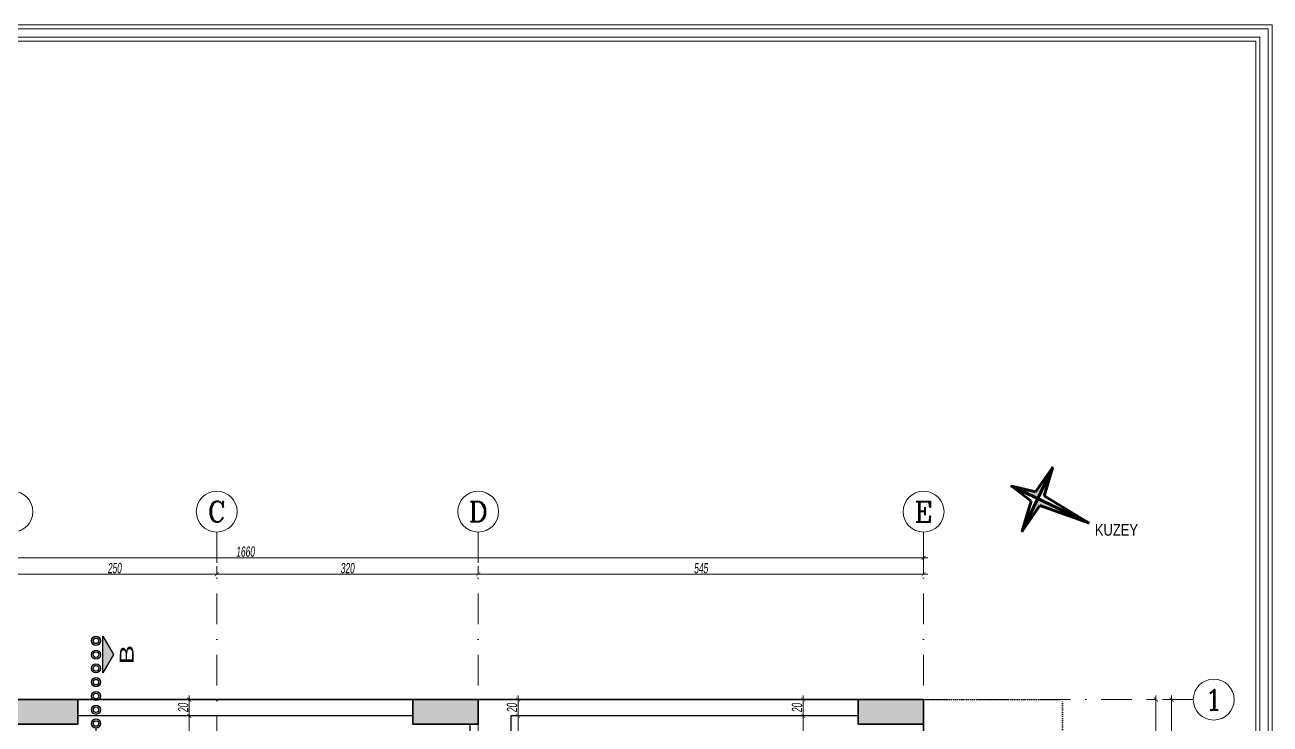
# Model space of a CAD drawing. Header units: millimetres. Extents: x -2145 to 33996, y -835 to 2363.
# Drawn here: x 9820 to 11343, y 810 to 1665 of the extents above; entities that cross this region are included whole.
import ezdxf
from ezdxf.enums import TextEntityAlignment as Align

# ---------------------------------------------------------------- set-up
doc = ezdxf.new("R2010")
doc.units = ezdxf.units.MM
for name, pattern in [('ACAD_ISO06W100', [36, 24, -3, 0, -3, 0, -3, 0, -3]), ('DASHDOT', [1, 0.5, -0.25, 0, -0.25]), ('DOT', [0.25, 0, -0.25])]:
    doc.linetypes.add(name, pattern=pattern)
doc.layers.add('ALAN', color=3, linetype='Continuous', lineweight=25, plot=False)
for name, color, linetype, lineweight in [('arcCGDM_antet', 85, 'Continuous', 20), ('EMSAL HESAP', 1, 'Continuous', 30), ('NET_AKS', 251, 'DASHDOT', 9), ('NET_AKS_YAZI', 31, 'DASHDOT', 9), ('NET_DUVAR', 150, 'Continuous', 18), ('NET_KESİT_ÇİZİGİSİ', 1, 'Continuous', 30), ('NET_KOLON_TARAMA', 8, 'Continuous', 0), ('NET_TAŞIYICI', 1, 'Continuous', 35), ('NET_ÖLÇÜ İÇ', 54, 'Continuous', 9), ('NET_ÖLÇÜ_AKS', 31, 'Continuous', 15)]:
    doc.layers.add(name, color=color, linetype=linetype, lineweight=lineweight)
doc.layers.add('NET_KİRİŞ', color=253, linetype='DOT')
doc.layers.add('T-MAH-AD', color=7, linetype='Continuous')
doc.styles.add('ARIALTR', font='arial.ttf', dxfattribs={"width": 0.8, "height": 22.5})
doc.styles.add('ARıAL', font='arial.ttf', dxfattribs={"width": 0.7})
doc.styles.add('BODRUM', font='swisscl.ttf', dxfattribs={"width": 0.8, "oblique": 5})
doc.styles.add('TAks_2', font='ROMANC', dxfattribs={"height": 5})
doc.dimstyles.new('olcu-50', dxfattribs={"dimscale": 0, "dimtxt": 12.5, "dimasz": 5, "dimexe": 10, "dimexo": 10, "dimgap": 1, "dimtad": 1, "dimdec": 1, "dimzin": 12, "dimtxsty": 'BODRUM', "dimblk": 'ARCHTICK', "dimcen": 8, "dimdle": 5, "dimclrd": 256, "dimclre": 256, "dimclrt": 256, "dimadec": 0, "dimazin": 2, "dimtfac": 1, "dimtdec": 1, "dimtix": 1, "dimtmove": 0, "dimatfit": 3, "dimldrblk": 'ARCHTICK', "dimfxl": 15, "dimfxlon": 1, "dimlwd": -1, "dimlwe": -1, "dimarcsym": 0})

# ---------------------------------------------------------------- blocks, each defined once
blk = doc.blocks.new('A$Cec846f78')
at = {"layer": 'NET_TAŞIYICI'}
for points in [[(-1035, 980), (-1035, 950), (-1115, 950), (-1115, 980)], [(-625, 950), (-625, 980), (-545, 980), (-545, 950)], [(-80, 950), (-80, 980), (0, 980), (0, 950)]]:
    blk.add_lwpolyline(points, close=True, dxfattribs=at)
blk = doc.blocks.new('A$Ca5374770')
at = {"layer": 'NET_KOLON_TARAMA'}
h = blk.add_hatch(dxfattribs=at)
h.set_pattern_fill('ANSI33', color=256)
h.paths.add_polyline_path([(1115, 0), (1115, 235), (1090, 235), (1090, 225), (1090, 0)])
h.paths.add_polyline_path([(890, 0), (890, 225), (890, 235), (865, 235), (865, 0)])
h.paths.add_polyline_path([(1580, 30), (1580, 0), (1660, 0), (1660, 30)])
h.paths.add_polyline_path([(1620, 455), (1620, 385), (1660, 385), (1660, 455)])
h.paths.add_polyline_path([(80, 950), (80, 980), (0, 980), (0, 950)])
h.paths.add_polyline_path([(1580, 980), (1580, 950), (1660, 950), (1660, 980)])
h.paths.add_polyline_path([(1035, 980), (1035, 950), (1115, 950), (1115, 980)])
h.paths.add_polyline_path([(625, 950), (625, 980), (545, 980), (545, 950)])
h.paths.add_polyline_path([(80, 0), (80, 30), (0, 30), (0, 0)])
h.paths.add_polyline_path([(1051, 425), (1051, 385), (1121, 385), (1121, 425)])
h.paths.add_polyline_path([(609, 385), (609, 425), (539, 425), (539, 385)])
h.paths.add_polyline_path([(585, 0), (585, 30), (505, 30), (505, 0)])
h.paths.add_polyline_path([(40, 385), (40, 455), (0, 455), (0, 385)])
at = {"layer": 'NET_TAŞIYICI', "xscale": -1}
blk.add_blockref('A$Cec846f78', (0, 0), dxfattribs=at)
blk = doc.blocks.new('İŞRT - KES YER')
at = {"layer": 'NET_KESİT_ÇİZİGİSİ'}
h = blk.add_hatch(color=251, dxfattribs=at)
h.dxf.hatch_style = 1
h.paths.add_polyline_path([(0, 0), (40, -23.1), (-40, -23.1)])
h = blk.add_hatch(color=256, dxfattribs=at)
h.dxf.hatch_style = 1
h.paths.add_polyline_path([(160, -38.1, -1), (140, -38.1, -1)])
h.paths.add_polyline_path([(144, -38.1, 1), (156, -38.1, 1)], flags=16)
h.paths.add_polyline_path([(130, -38.1, -1), (110, -38.1, -1)])
h.paths.add_polyline_path([(114, -38.1, 1), (126, -38.1, 1)], flags=16)
h.paths.add_polyline_path([(100, -38.1, -1), (80, -38.1, -1)])
h.paths.add_polyline_path([(84, -38.1, 1), (96, -38.1, 1)], flags=16)
h.paths.add_polyline_path([(70, -38.1, -1), (50, -38.1, -1)])
h.paths.add_polyline_path([(54, -38.1, 1), (66, -38.1, 1)], flags=16)
h.paths.add_polyline_path([(40, -38.1, -1), (20, -38.1, -1)])
h.paths.add_polyline_path([(24, -38.1, 1), (36, -38.1, 1)], flags=16)
h.paths.add_polyline_path([(10, -38.1, -1), (-10, -38.1, -1)])
h.paths.add_polyline_path([(-6, -38.1, 1), (6, -38.1, 1)], flags=16)
h.paths.add_polyline_path([(-20, -38.1, -1), (-40, -38.1, -1)])
h.paths.add_polyline_path([(-36, -38.1, 1), (-24, -38.1, 1)], flags=16)
blk.add_lwpolyline([(0, 0), (40, -23.1), (-40, -23.1)], close=True, dxfattribs=at)
for centre, radius in [((-30, -38.1), 10), ((-30, -38.1), 6), ((0, -38.1), 10), ((0, -38.1), 6), ((30, -38.1), 10), ((30, -38.1), 6), ((60, -38.1), 10), ((60, -38.1), 6), ((90, -38.1), 10), ((90, -38.1), 6), ((120, -38.1), 10), ((120, -38.1), 6), ((150, -38.1), 10), ((150, -38.1), 6)]:
    blk.add_circle(centre, radius, dxfattribs=at)
blk = doc.blocks.new('*U634')
at = {"layer": 'NET_KESİT_ÇİZİGİSİ', "linetype": 'ACAD_ISO06W100'}
blk.add_lwpolyline([(1807.3, 0), (200, 0)], dxfattribs=at)
at = {"layer": 'NET_KESİT_ÇİZİGİSİ'}
blk.add_blockref('İŞRT - KES YER', (40, 38.1), dxfattribs=at)
at = {"layer": 'NET_KESİT_ÇİZİGİSİ', "xscale": -1}
blk.add_blockref('İŞRT - KES YER', (1967.3, 38.1), dxfattribs=at)
at = {"layer": 'NET_KESİT_ÇİZİGİSİ', "style": 'ARıAL', "width": 1.5}
for tag, p in [('KESİTSOL', (40, 66.8)), ('KESİTSAĞ', (1967.3, 66.8))]:
    blk.add_attdef(tag, text='', height=30, dxfattribs=at).set_placement(p, align=Align.MIDDLE_CENTER)
blk = doc.blocks.new('A$C6BB35773')
at = {"layer": 'NET_TAŞIYICI', "linetype": 'Continuous', "lineweight": 70}
h = blk.add_hatch(color=256, dxfattribs=at)
h.paths.add_polyline_path([(-68, 0), (0, 0), (-0.1, 80.8), (-11.3, 12.6)])
h.paths.add_polyline_path([(0, 0), (134.6, 0), (11.3, -12.3), (0.1, -84.8)])
for p, q in [((-0.1, 80.8), (0.1, -84.8)), ((134.6, 0), (-68, 0))]:
    blk.add_line(p, q, dxfattribs=at)
for points in [[(-11.3, 12.6), (-0.1, 80.8), (11.3, 12.6)], [(-11.3, -12.4), (-68, 0), (-11.3, 12.6)], [(11.3, 12.6), (132.6, 0), (11.3, -12.3)], [(11.3, -12.3), (0.1, -84.8), (-11.3, -12.4)]]:
    blk.add_lwpolyline(points, dxfattribs=at)
blk = doc.blocks.new('A$C5ec6af74')
at = {"layer": 'NET_AKS', "ltscale": 75}
for p, q in [((-70, 1185), (-70, -185)), ((250, 1185), (250, -185)), ((795, 1185), (795, -185)), ((1125, 980), (-1195, 980))]:
    blk.add_line(p, q, dxfattribs=at)
at = {"layer": 'NET_AKS', "linetype": 'Continuous', "ltscale": 100}
for centre in [(-320, 1210), (-70, 1210), (250, 1210), (795, 1210), (1150, 980)]:
    blk.add_circle(centre, 25, dxfattribs=at)
at = {"layer": 'NET_AKS_YAZI', "linetype": 'Continuous', "style": 'TAks_2'}
for s, p in [('C', (-70, 1210)), ('D', (250, 1210)), ('E', (795, 1210)), ('1', (1150, 980))]:
    blk.add_text(s, height=25, dxfattribs=at).set_placement(p, align=Align.MIDDLE_CENTER)
blk = doc.blocks.new('A$Cb9b20b1b')
at = {"layer": 'NET_KİRİŞ', "ltscale": 10}
for p, q in [((-1060, 150), (-1060, 745)), ((-890, 745), (-1060, 745)), ((-345, 745), (-810, 745)), ((145, 745), (-265, 745))]:
    blk.add_line(p, q, dxfattribs=at)
blk = doc.blocks.new('_ArchTick')
at = {"color": 0, "linetype": 'ByBlock', "const_width": 0.15}
blk.add_lwpolyline([(-0.5, -0.5), (0.5, 0.5)], dxfattribs=at)
blk = doc.blocks.new('*D1568')
at = {"layer": 'Defpoints', "color": 0, "transparency": 16777216}
for p in [(-285, 153.4), (-35, 153.4), (-35, 153.4)]:
    blk.add_point(p, dxfattribs=at)
at = {"layer": 'NET_ÖLÇÜ_AKS', "transparency": 16777216}
for p, q in [((-290, 153.4), (-30, 153.4)), ((-285, 153.4), (-285, 163.4)), ((-35, 153.4), (-35, 163.4))]:
    blk.add_line(p, q, dxfattribs=at)
at = {"layer": 'NET_ÖLÇÜ_AKS', "transparency": 16777216, "xscale": 5, "yscale": 5, "zscale": 5, "rotation": 180}
blk.add_blockref('_ArchTick', (-285, 153.4), dxfattribs=at)
at = {"layer": 'NET_ÖLÇÜ_AKS', "transparency": 16777216, "xscale": 5, "yscale": 5, "zscale": 5}
blk.add_blockref('_ArchTick', (-35, 153.4), dxfattribs=at)
at = {"layer": 'NET_ÖLÇÜ_AKS', "transparency": 16777216, "insert": (-160, 160.8), "char_height": 12.5, "attachment_point": 5, "style": 'BODRUM'}
blk.add_mtext('250', dxfattribs=at)
blk = doc.blocks.new('*D1569')
at = {"layer": 'Defpoints', "color": 0, "transparency": 16777216}
for p in [(-35, 153.4), (285, 153.4), (285, 153.4)]:
    blk.add_point(p, dxfattribs=at)
at = {"layer": 'NET_ÖLÇÜ_AKS', "transparency": 16777216}
for p, q in [((-40, 153.4), (290, 153.4)), ((-35, 153.4), (-35, 163.4)), ((285, 153.4), (285, 163.4))]:
    blk.add_line(p, q, dxfattribs=at)
at = {"layer": 'NET_ÖLÇÜ_AKS', "transparency": 16777216, "xscale": 5, "yscale": 5, "zscale": 5, "rotation": 180}
blk.add_blockref('_ArchTick', (-35, 153.4), dxfattribs=at)
at = {"layer": 'NET_ÖLÇÜ_AKS', "transparency": 16777216, "xscale": 5, "yscale": 5, "zscale": 5}
blk.add_blockref('_ArchTick', (285, 153.4), dxfattribs=at)
at = {"layer": 'NET_ÖLÇÜ_AKS', "transparency": 16777216, "insert": (125, 160.8), "char_height": 12.5, "attachment_point": 5, "style": 'BODRUM'}
blk.add_mtext('320', dxfattribs=at)
blk = doc.blocks.new('*D1570')
at = {"layer": 'Defpoints', "color": 0, "transparency": 16777216}
for p in [(285, 153.4), (830, 153.4), (830, 153.4)]:
    blk.add_point(p, dxfattribs=at)
at = {"layer": 'NET_ÖLÇÜ_AKS', "transparency": 16777216}
for p, q in [((280, 153.4), (835, 153.4)), ((285, 153.4), (285, 163.4)), ((830, 153.4), (830, 163.4))]:
    blk.add_line(p, q, dxfattribs=at)
at = {"layer": 'NET_ÖLÇÜ_AKS', "transparency": 16777216, "xscale": 5, "yscale": 5, "zscale": 5, "rotation": 180}
blk.add_blockref('_ArchTick', (285, 153.4), dxfattribs=at)
at = {"layer": 'NET_ÖLÇÜ_AKS', "transparency": 16777216, "xscale": 5, "yscale": 5, "zscale": 5}
blk.add_blockref('_ArchTick', (830, 153.4), dxfattribs=at)
at = {"layer": 'NET_ÖLÇÜ_AKS', "transparency": 16777216, "insert": (557.5, 160.7), "char_height": 12.5, "attachment_point": 5, "style": 'BODRUM'}
blk.add_mtext('545', dxfattribs=at)
blk = doc.blocks.new('*D1571')
at = {"layer": 'Defpoints', "color": 0, "transparency": 16777216}
for p in [(830, 173.6), (-830, 153.4), (830, 153.4)]:
    blk.add_point(p, dxfattribs=at)
at = {"layer": 'NET_ÖLÇÜ_AKS', "transparency": 16777216}
for p, q in [((-830, 163.4), (-830, 183.6)), ((830, 163.4), (830, 183.6)), ((-835, 173.6), (835, 173.6))]:
    blk.add_line(p, q, dxfattribs=at)
at = {"layer": 'NET_ÖLÇÜ_AKS', "transparency": 16777216, "xscale": 5, "yscale": 5, "zscale": 5, "rotation": 180}
blk.add_blockref('_ArchTick', (-830, 173.6), dxfattribs=at)
at = {"layer": 'NET_ÖLÇÜ_AKS', "transparency": 16777216, "xscale": 5, "yscale": 5, "zscale": 5}
blk.add_blockref('_ArchTick', (830, 173.6), dxfattribs=at)
at = {"layer": 'NET_ÖLÇÜ_AKS', "transparency": 16777216, "insert": (0, 181), "char_height": 12.5, "attachment_point": 5, "style": 'BODRUM'}
blk.add_mtext('1660', dxfattribs=at)
blk = doc.blocks.new('*D1583')
at = {"layer": 'Defpoints', "color": 0, "transparency": 16777216}
for p in [(1114.3, 0), (1114.3, 0), (1114.3, -595)]:
    blk.add_point(p, dxfattribs=at)
at = {"layer": 'NET_ÖLÇÜ_AKS', "transparency": 16777216}
for p, q in [((1114.3, -600), (1114.3, 5)), ((1114.3, 0), (1104.3, 0)), ((1114.3, -595), (1104.3, -595))]:
    blk.add_line(p, q, dxfattribs=at)
at = {"layer": 'NET_ÖLÇÜ_AKS', "transparency": 16777216, "xscale": 5, "yscale": 5, "zscale": 5}
for p, rotation in [((1114.3, 0), 90), ((1114.3, -595), 270)]:
    blk.add_blockref('_ArchTick', p, dxfattribs=dict(at, rotation=rotation))
at = {"layer": 'NET_ÖLÇÜ_AKS', "transparency": 16777216, "insert": (1106.9, -297.5), "char_height": 12.5, "attachment_point": 5, "rotation": 90, "style": 'BODRUM'}
blk.add_mtext('595', dxfattribs=at)
blk = doc.blocks.new('*D1584')
at = {"layer": 'Defpoints', "color": 0, "transparency": 16777216}
for p in [(1114.3, 0), (1133.5, 0), (1114.3, -980)]:
    blk.add_point(p, dxfattribs=at)
at = {"layer": 'NET_ÖLÇÜ_AKS', "transparency": 16777216}
for p, q in [((1133.5, -985), (1133.5, 5)), ((1124.3, 0), (1143.5, 0)), ((1124.3, -980), (1143.5, -980))]:
    blk.add_line(p, q, dxfattribs=at)
at = {"layer": 'NET_ÖLÇÜ_AKS', "transparency": 16777216, "xscale": 5, "yscale": 5, "zscale": 5}
for p, rotation in [((1133.5, 0), 90), ((1133.5, -980), 270)]:
    blk.add_blockref('_ArchTick', p, dxfattribs=dict(at, rotation=rotation))
at = {"layer": 'NET_ÖLÇÜ_AKS', "transparency": 16777216, "insert": (1126.1, -490), "char_height": 12.5, "attachment_point": 5, "rotation": 90, "style": 'BODRUM'}
blk.add_mtext('980', dxfattribs=at)
blk = doc.blocks.new('*D782')
at = {"layer": 'Defpoints', "color": 0, "transparency": 16777216}
for p in [(10772, 819.6), (10772, 819.6), (10772, 314.6)]:
    blk.add_point(p, dxfattribs=at)
at = {"layer": 'NET_ÖLÇÜ İÇ', "transparency": 16777216}
for p, q in [((10772, 309.6), (10772, 824.6)), ((10772, 819.6), (10782, 819.6)), ((10772, 314.6), (10782, 314.6))]:
    blk.add_line(p, q, dxfattribs=at)
at = {"layer": 'NET_ÖLÇÜ İÇ', "transparency": 16777216, "xscale": 5, "yscale": 5, "zscale": 5}
for p, rotation in [((10772, 819.6), 90), ((10772, 314.6), 270)]:
    blk.add_blockref('_ArchTick', p, dxfattribs=dict(at, rotation=rotation))
at = {"layer": 'NET_ÖLÇÜ İÇ', "transparency": 16777216, "insert": (10764.6, 567.1), "char_height": 12.5, "attachment_point": 5, "rotation": 90, "style": 'BODRUM'}
blk.add_mtext('505', dxfattribs=at)
blk = doc.blocks.new('*D783')
at = {"layer": 'Defpoints', "color": 0, "transparency": 16777216}
for p in [(10772, 839.6), (10772, 839.6), (10772, 819.6)]:
    blk.add_point(p, dxfattribs=at)
at = {"layer": 'NET_ÖLÇÜ İÇ', "transparency": 16777216}
for p, q in [((10772, 814.6), (10772, 844.6)), ((10772, 839.6), (10782, 839.6)), ((10772, 819.6), (10782, 819.6))]:
    blk.add_line(p, q, dxfattribs=at)
at = {"layer": 'NET_ÖLÇÜ İÇ', "transparency": 16777216, "xscale": 5, "yscale": 5, "zscale": 5}
for p, rotation in [((10772, 839.6), 90), ((10772, 819.6), 270)]:
    blk.add_blockref('_ArchTick', p, dxfattribs=dict(at, rotation=rotation))
at = {"layer": 'NET_ÖLÇÜ İÇ', "transparency": 16777216, "insert": (10764.6, 829.6), "char_height": 12.5, "attachment_point": 5, "rotation": 90, "style": 'BODRUM'}
blk.add_mtext('20', dxfattribs=at)
blk = doc.blocks.new('*D789')
at = {"layer": 'Defpoints', "color": 0, "transparency": 16777216}
for p in [(10020.9, 819.6), (10020.9, 819.6), (10020.9, 259.6)]:
    blk.add_point(p, dxfattribs=at)
at = {"layer": 'NET_ÖLÇÜ İÇ', "transparency": 16777216}
for p, q in [((10020.9, 254.6), (10020.9, 824.6)), ((10020.9, 819.6), (10030.9, 819.6)), ((10020.9, 259.6), (10030.9, 259.6))]:
    blk.add_line(p, q, dxfattribs=at)
at = {"layer": 'NET_ÖLÇÜ İÇ', "transparency": 16777216, "xscale": 5, "yscale": 5, "zscale": 5}
for p, rotation in [((10020.9, 819.6), 90), ((10020.9, 259.6), 270)]:
    blk.add_blockref('_ArchTick', p, dxfattribs=dict(at, rotation=rotation))
at = {"layer": 'NET_ÖLÇÜ İÇ', "transparency": 16777216, "insert": (10013.5, 539.6), "char_height": 12.5, "attachment_point": 5, "rotation": 90, "style": 'BODRUM'}
blk.add_mtext('560', dxfattribs=at)
blk = doc.blocks.new('*D790')
at = {"layer": 'Defpoints', "color": 0, "transparency": 16777216}
for p in [(10020.9, 839.6), (10020.9, 839.6), (10020.9, 819.6)]:
    blk.add_point(p, dxfattribs=at)
at = {"layer": 'NET_ÖLÇÜ İÇ', "transparency": 16777216}
for p, q in [((10020.9, 814.6), (10020.9, 844.6)), ((10020.9, 839.6), (10030.9, 839.6)), ((10020.9, 819.6), (10030.9, 819.6))]:
    blk.add_line(p, q, dxfattribs=at)
at = {"layer": 'NET_ÖLÇÜ İÇ', "transparency": 16777216, "xscale": 5, "yscale": 5, "zscale": 5}
for p, rotation in [((10020.9, 839.6), 90), ((10020.9, 819.6), 270)]:
    blk.add_blockref('_ArchTick', p, dxfattribs=dict(at, rotation=rotation))
at = {"layer": 'NET_ÖLÇÜ İÇ', "transparency": 16777216, "insert": (10013.5, 829.6), "char_height": 12.5, "attachment_point": 5, "rotation": 90, "style": 'BODRUM'}
blk.add_mtext('20', dxfattribs=at)
blk = doc.blocks.new('*D1849')
at = {"layer": 'Defpoints', "color": 0, "transparency": 16777216}
for p in [(10423.3, 819.6), (10423.3, 819.6), (10423.3, 314.6)]:
    blk.add_point(p, dxfattribs=at)
at = {"layer": 'NET_ÖLÇÜ İÇ', "transparency": 16777216}
for p, q in [((10423.3, 309.6), (10423.3, 824.6)), ((10423.3, 819.6), (10433.3, 819.6)), ((10423.3, 314.6), (10433.3, 314.6))]:
    blk.add_line(p, q, dxfattribs=at)
at = {"layer": 'NET_ÖLÇÜ İÇ', "transparency": 16777216, "xscale": 5, "yscale": 5, "zscale": 5}
for p, rotation in [((10423.3, 819.6), 90), ((10423.3, 314.6), 270)]:
    blk.add_blockref('_ArchTick', p, dxfattribs=dict(at, rotation=rotation))
at = {"layer": 'NET_ÖLÇÜ İÇ', "transparency": 16777216, "insert": (10415.9, 567.1), "char_height": 12.5, "attachment_point": 5, "rotation": 90, "style": 'BODRUM'}
blk.add_mtext('505', dxfattribs=at)
blk = doc.blocks.new('*D1850')
at = {"layer": 'Defpoints', "color": 0, "transparency": 16777216}
for p in [(10423.3, 839.6), (10423.3, 839.6), (10423.3, 819.6)]:
    blk.add_point(p, dxfattribs=at)
at = {"layer": 'NET_ÖLÇÜ İÇ', "transparency": 16777216}
for p, q in [((10423.3, 814.6), (10423.3, 844.6)), ((10423.3, 839.6), (10433.3, 839.6)), ((10423.3, 819.6), (10433.3, 819.6))]:
    blk.add_line(p, q, dxfattribs=at)
at = {"layer": 'NET_ÖLÇÜ İÇ', "transparency": 16777216, "xscale": 5, "yscale": 5, "zscale": 5}
for p, rotation in [((10423.3, 839.6), 90), ((10423.3, 819.6), 270)]:
    blk.add_blockref('_ArchTick', p, dxfattribs=dict(at, rotation=rotation))
at = {"layer": 'NET_ÖLÇÜ İÇ', "transparency": 16777216, "insert": (10415.9, 829.6), "char_height": 12.5, "attachment_point": 5, "rotation": 90, "style": 'BODRUM'}
blk.add_mtext('20', dxfattribs=at)
blk = doc.blocks.new('A$C3a4dd877')
at = {"layer": 'NET_ÖLÇÜ_AKS'}
for p1, p2, distance, picture, middle in [((-830, 153.36), (830, 153.36), 20.28, '*D1571', (0, 181.04)), ((1114.26, -980), (1114.26, 0), -19.2, '*D1584', (1126.05, -490))]:
    dim = blk.add_aligned_dim(p1=p1, p2=p2, distance=distance, dimstyle='olcu-50', override={"dimscale": 1}, dxfattribs=at)
    dim.commit()
    dim.dimension.update_dxf_attribs({"geometry": picture, "text_midpoint": middle})
for base, p1, p2, angle, picture, middle in [((-35, 153.36), (-285, 153.36), (-35, 153.36), 180, '*D1568', (-160, 160.76)), ((285, 153.36), (-35, 153.36), (285, 153.36), 180, '*D1569', (125, 160.77)), ((830, 153.36), (285, 153.36), (830, 153.36), 180, '*D1570', (557.5, 160.73)), ((1114.26, 0), (1114.26, -595), (1114.26, 0), 270, '*D1583', (1106.85, -297.5))]:
    dim = blk.add_linear_dim(base=base, p1=p1, p2=p2, angle=angle, dimstyle='olcu-50', override={"dimscale": 1, "dimtmove": 1}, dxfattribs=at)
    dim.commit()
    dim.dimension.update_dxf_attribs({"geometry": picture, "text_midpoint": middle})

msp = doc.modelspace()

# ---------------------------------------------------------------- linework, layer by layer
at = {"layer": 'ALAN'}
msp.add_lwpolyline([(10919.48, 839.61), (9259.48, 839.61), (9259.48, -140.39), (10919.48, -140.39)], close=True, dxfattribs=at)
msp.add_lwpolyline([(9798.48, 284.61), (9868.48, 284.61), (9868.48, 259.61), (10059.48, 259.61), (10059.48, 329.61), (10119.48, 329.61), (10119.48, 314.61), (10919.48, 314.61), (10919.48, 809.61), (10839.48, 809.61), (10839.48, 819.61), (10414.48, 819.61), (10414.48, 769.61), (10364.48, 769.61), (10364.48, 809.61), (10294.48, 809.61), (10294.48, 819.61), (9884.48, 819.61), (9884.48, 809.61), (9814.48, 809.61)], dxfattribs=at)
at = {"layer": 'arcCGDM_antet', "ltscale": 10}
for points in [[(8845.97, 1665.32), (11345.97, 1665.32), (11345.97, -834.68), (8845.97, -834.68)], [(8850.97, 1660.32), (11340.97, 1660.32), (11340.97, -829.68), (8850.97, -829.68)], [(8860.97, 1650.32), (11330.97, 1650.32), (11330.97, -769.68), (8860.97, -769.68)], [(8865.97, 1645.32), (11325.97, 1645.32), (11325.97, -764.68), (8865.97, -764.68)]]:
    msp.add_lwpolyline(points, close=True, dxfattribs=at)
at = {"layer": 'EMSAL HESAP'}
msp.add_lwpolyline([(10919.48, 307.11), (10114.48, 307.11), (10114.48, 252.11), (9259.48, 252.11), (9259.48, 839.61), (10919.48, 839.61)], close=True, dxfattribs=at)
at = {"layer": 'NET_DUVAR'}
for p, q in [((10294.48, 839.61), (9884.48, 839.61)), ((10839.48, 839.61), (10374.48, 839.61)), ((10294.48, 819.61), (9884.48, 819.61)), ((10839.48, 819.61), (10414.48, 819.61)), ((10414.48, 769.61), (10414.48, 819.61))]:
    msp.add_line(p, q, dxfattribs=at)

# ---------------------------------------------------------------- block references
at = {"layer": 'NET_AKS'}
msp.add_blockref('A$C5ec6af74', (10124.48, -140.39), dxfattribs=at)
at = {"layer": 'NET_DUVAR', "xscale": 0.5184000000000011, "yscale": 0.5184000000000011, "zscale": 0.5184000000000011, "rotation": 334.509504706176}
msp.add_blockref('A$C6BB35773', (11059.07, 1085.61), dxfattribs=at)
at = {"layer": 'NET_KESİT_ÇİZİGİSİ', "ltscale": 100}
ref = msp.add_blockref('*U634', (9906.76, -211.94), dxfattribs=dict(at, xscale=-0.5625, yscale=0.5625, zscale=0.5625, rotation=270))
ref.add_attrib('KESİTSAĞ', 'B', dxfattribs={"height": 16.88, "rotation": 90, "style": 'ARıAL', "width": 1.5}).set_placement((9944.35, 894.67), align=Align.MIDDLE_CENTER)
ref.add_attrib('KESİTSOL', 'B', dxfattribs={"height": 16.88, "rotation": 90, "style": 'ARıAL', "width": 1.5}).set_placement((9944.35, -189.44), align=Align.MIDDLE_CENTER)
at = {"layer": 'NET_KİRİŞ', "xscale": -1}
msp.add_blockref('A$Cb9b20b1b', (10029.48, 94.61), dxfattribs=at)
at = {"layer": 'NET_TAŞIYICI', "xscale": -1}
msp.add_blockref('A$Ca5374770', (10919.48, -140.39), dxfattribs=at)
at = {"layer": 'NET_ÖLÇÜ_AKS'}
msp.add_blockref('A$C3a4dd877', (10089.48, 839.61), dxfattribs=at)

# ---------------------------------------------------------------- texts
at = {"layer": 'T-MAH-AD', "insert": (11155.45, 1039.96), "char_height": 14.175, "width": 155.0103, "attachment_point": 8, "style": 'ARIALTR'}
msp.add_mtext('KUZEY', dxfattribs=at)

# ---------------------------------------------------------------- dimensions: what is measured, and where the dimension line sits
at = {"layer": 'NET_ÖLÇÜ İÇ'}
for base, p1, p2, angle, picture, middle in [((10020.88, 839.61), (10020.88, 819.61), (10020.88, 839.61), 270, '*D790', (10013.48, 829.61)), ((10423.26, 839.61), (10423.26, 819.61), (10423.26, 839.61), 90, '*D1850', (10415.86, 829.61)), ((10772.01, 839.61), (10772.01, 819.61), (10772.01, 839.61), 270, '*D783', (10764.61, 829.61)), ((10020.88, 819.61), (10020.88, 259.61), (10020.88, 819.61), 270, '*D789', (10013.48, 539.61)), ((10423.26, 819.61), (10423.26, 314.61), (10423.26, 819.61), 90, '*D1849', (10415.86, 567.11)), ((10772.01, 819.61), (10772.01, 314.61), (10772.01, 819.61), 270, '*D782', (10764.61, 567.11))]:
    dim = msp.add_linear_dim(base=base, p1=p1, p2=p2, angle=angle, dimstyle='olcu-50', override={"dimscale": 1, "dimtmove": 1}, dxfattribs=at)
    dim.commit()
    dim.dimension.update_dxf_attribs({"geometry": picture, "text_midpoint": middle})

doc.saveas('drawing.dxf')
